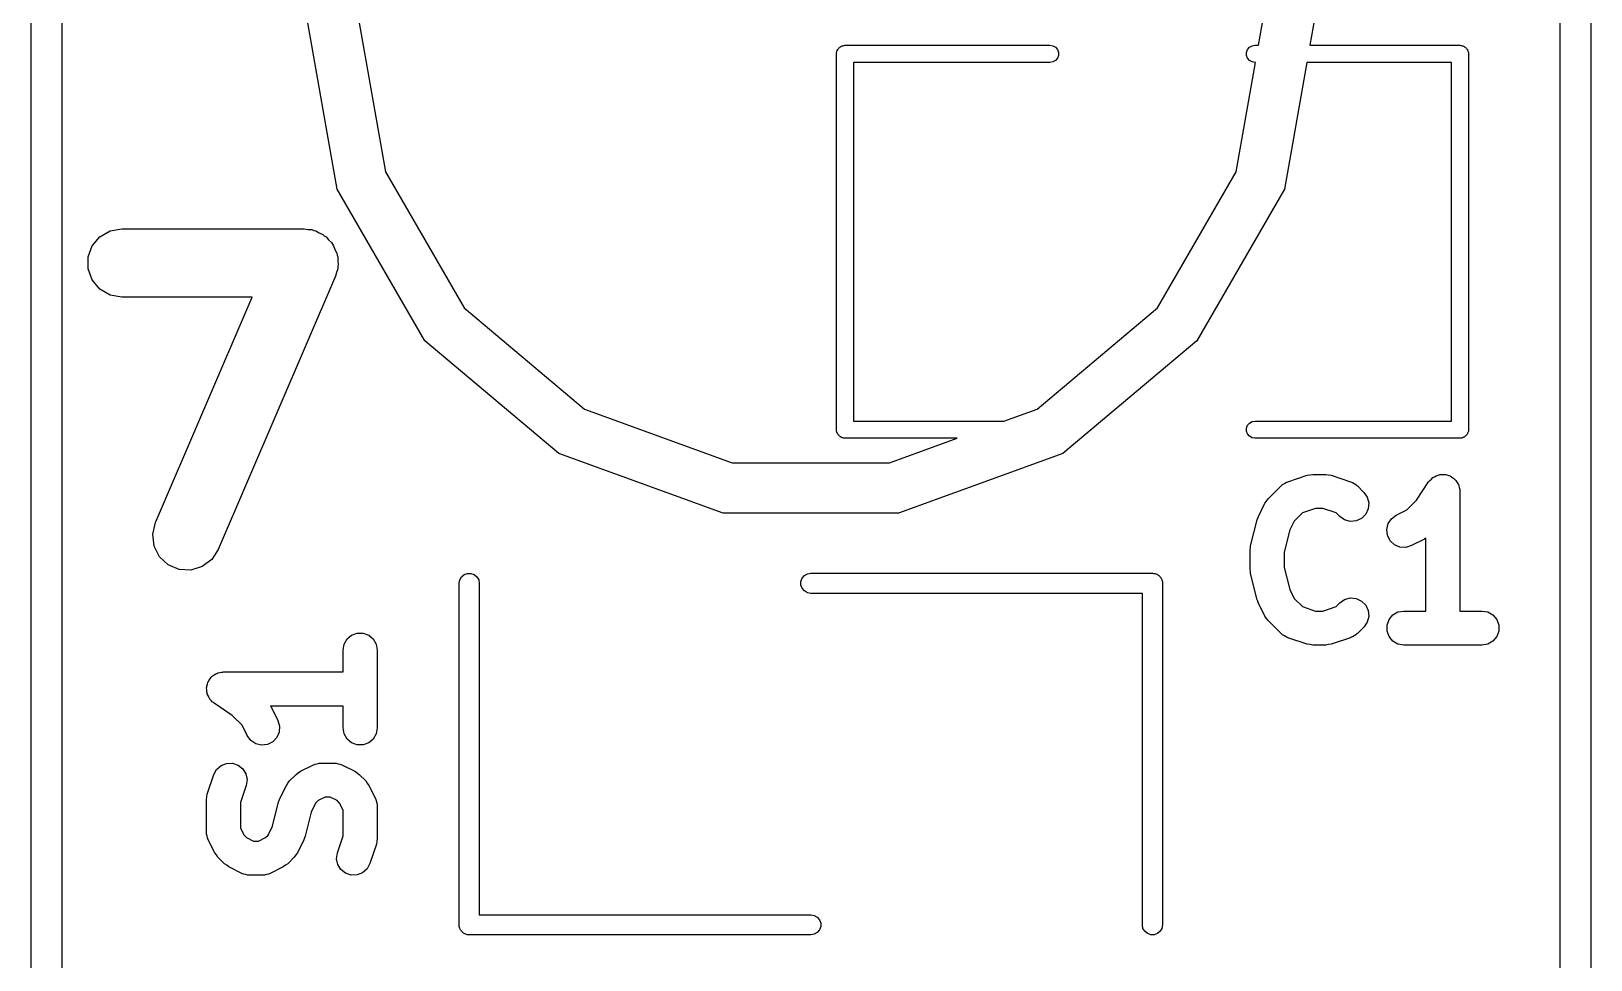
# Model space of a CAD drawing. Extents: x 51 to 137, y -158 to -25.
# Drawn here: x 87.8 to 99.4, y -145.43 to -138.52 of the extents above; entities that cross this region are included whole.
import ezdxf

# ---------------------------------------------------------------- set-up
doc = ezdxf.new("R2010")
doc.units = 0
doc.header["$MEASUREMENT"] = 0
doc.layers.add('BLACK', color=7, linetype='CONTINUOUS')

msp = doc.modelspace()

# ---------------------------------------------------------------- linework, layer by layer
at = {"layer": 'Black'}
for p, q in [((87.8027, -151.936), (87.8027, -125.489)), ((88.0313, -125.484), (88.0313, -151.958)), ((99.1692, -151.948), (99.1692, -125.484)), ((99.3978, -125.494), (99.3978, -151.958)), ((90.0784, -139.701), (89.8525, -138.42)), ((90.2335, -138.42), (90.4365, -139.571)), ((96.9274, -138.63), (96.9645, -138.42)), ((97.3455, -138.42), (97.3084, -138.63)), ((93.7924, -138.678), (93.7933, -138.672)), ((93.7933, -138.672), (93.7961, -138.667)), ((93.7961, -138.667), (93.798, -138.662)), ((93.798, -138.662), (93.8016, -138.658)), ((93.8016, -138.658), (93.8044, -138.653)), ((93.8044, -138.653), (93.8086, -138.65)), ((93.8086, -138.65), (93.8122, -138.645)), ((93.8122, -138.645), (93.817, -138.643)), ((93.817, -138.643), (93.8212, -138.639)), ((93.8212, -138.639), (93.8265, -138.637)), ((93.8265, -138.637), (93.8313, -138.634)), ((93.8313, -138.634), (93.8367, -138.633)), ((93.8367, -138.633), (93.842, -138.631)), ((93.842, -138.631), (93.8475, -138.631)), ((93.8475, -138.631), (93.853, -138.63)), ((93.853, -138.63), (95.377, -138.63)), ((95.377, -138.63), (95.3987, -138.634)), ((95.3987, -138.634), (95.4178, -138.645)), ((95.4178, -138.645), (95.432, -138.662)), ((95.432, -138.662), (95.4395, -138.683)), ((96.8385, -138.683), (96.846, -138.662)), ((96.846, -138.662), (96.8602, -138.645)), ((96.8602, -138.645), (96.8793, -138.634)), ((96.8793, -138.634), (96.901, -138.63)), ((96.901, -138.63), (96.9274, -138.63)), ((97.3084, -138.63), (98.425, -138.63)), ((98.425, -138.63), (98.4305, -138.631)), ((98.4305, -138.631), (98.436, -138.631)), ((98.436, -138.631), (98.4412, -138.633)), ((98.4412, -138.633), (98.4467, -138.634)), ((98.4467, -138.634), (98.4515, -138.637)), ((98.4515, -138.637), (98.4567, -138.639)), ((98.4567, -138.639), (98.461, -138.643)), ((98.461, -138.643), (98.4658, -138.645)), ((98.4658, -138.645), (98.4694, -138.65)), ((98.4694, -138.65), (98.4736, -138.653)), ((98.4736, -138.653), (98.4764, -138.658)), ((98.4764, -138.658), (98.48, -138.662)), ((98.48, -138.662), (98.4819, -138.667)), ((98.4819, -138.667), (98.4847, -138.672)), ((98.4847, -138.672), (98.4856, -138.678)), ((93.7895, -138.694), (93.7905, -138.689)), ((93.7895, -141.488), (93.7895, -138.694)), ((93.7905, -138.683), (93.7924, -138.678)), ((93.7905, -138.689), (93.7905, -138.683)), ((95.377, -138.757), (93.9165, -138.757)), ((93.9165, -138.757), (93.9165, -141.424)), ((95.3987, -138.754), (95.377, -138.757)), ((95.4178, -138.743), (95.3987, -138.754)), ((95.432, -138.726), (95.4178, -138.743)), ((95.4395, -138.705), (95.432, -138.726)), ((95.4395, -138.683), (95.4395, -138.705)), ((96.7615, -139.571), (96.905, -138.757)), ((96.8385, -138.705), (96.8385, -138.683)), ((96.846, -138.726), (96.8385, -138.705)), ((96.8602, -138.743), (96.846, -138.726)), ((96.8793, -138.754), (96.8602, -138.743)), ((96.901, -138.757), (96.8793, -138.754)), ((96.905, -138.757), (96.901, -138.757)), ((97.286, -138.757), (97.1196, -139.701)), ((98.3615, -138.757), (97.286, -138.757)), ((98.3615, -141.424), (98.3615, -138.757)), ((98.4856, -138.678), (98.4875, -138.683)), ((98.4875, -138.683), (98.4875, -138.689)), ((98.4875, -138.689), (98.4885, -138.694)), ((98.4885, -138.694), (98.4885, -141.488)), ((90.4365, -139.571), (91.0209, -140.583)), ((96.1771, -140.583), (96.7615, -139.571)), ((90.729, -140.828), (90.0784, -139.701)), ((97.1196, -139.701), (96.9645, -139.97)), ((88.2567, -140.121), (88.3134, -140.054)), ((88.3134, -140.054), (88.3898, -140.01)), ((88.3898, -140.01), (88.4767, -139.994)), ((88.4767, -139.994), (89.8313, -139.994)), ((89.8313, -139.994), (89.8601, -139.999)), ((89.8601, -139.999), (89.8893, -140.001)), ((89.8893, -140.001), (89.9033, -140.007)), ((89.9033, -140.007), (89.9182, -140.01)), ((89.9182, -140.01), (89.9435, -140.024)), ((89.9435, -140.024), (89.9704, -140.036)), ((89.9704, -140.036), (89.9815, -140.046)), ((89.9815, -140.046), (89.9946, -140.054)), ((89.9946, -140.054), (90.0134, -140.076)), ((96.9645, -139.97), (96.469, -140.828)), ((88.2265, -140.204), (88.2567, -140.121)), ((90.0134, -140.076), (90.0347, -140.096)), ((90.0347, -140.096), (90.0416, -140.11)), ((90.0416, -140.11), (90.0513, -140.121)), ((90.0513, -140.121), (90.0613, -140.149)), ((90.0613, -140.149), (90.0745, -140.175)), ((90.0745, -140.175), (90.0763, -140.19)), ((88.2265, -140.293), (88.2265, -140.204)), ((88.2567, -140.375), (88.2265, -140.293)), ((90.0815, -140.293), (90.0715, -140.32)), ((90.0763, -140.19), (90.0815, -140.204)), ((90.0815, -140.204), (90.0815, -140.234)), ((90.0815, -140.234), (90.0849, -140.263)), ((90.0849, -140.263), (90.0815, -140.277)), ((90.0815, -140.277), (90.0815, -140.293)), ((88.3134, -140.443), (88.2567, -140.375)), ((90.0648, -140.348), (89.1939, -142.38)), ((90.0715, -140.32), (90.0648, -140.348)), ((88.3898, -140.487), (88.3134, -140.443)), ((88.4767, -140.502), (88.3898, -140.487)), ((89.4461, -140.502), (88.4767, -140.502)), ((88.727, -142.18), (89.4461, -140.502)), ((91.0209, -140.583), (91.9162, -141.335)), ((95.2818, -141.335), (96.1771, -140.583)), ((91.7257, -141.665), (90.729, -140.828)), ((96.469, -140.828), (95.4723, -141.665)), ((91.9162, -141.335), (93.0146, -141.734)), ((95.0348, -141.424), (95.2818, -141.335)), ((93.9165, -141.424), (95.0348, -141.424)), ((96.8385, -141.477), (96.846, -141.456)), ((96.846, -141.456), (96.8602, -141.439)), ((96.8602, -141.439), (96.8793, -141.428)), ((96.8793, -141.428), (96.901, -141.424)), ((96.901, -141.424), (98.3615, -141.424)), ((93.7905, -141.493), (93.7895, -141.488)), ((93.7905, -141.499), (93.7905, -141.493)), ((93.7924, -141.504), (93.7905, -141.499)), ((93.7933, -141.51), (93.7924, -141.504)), ((93.7961, -141.515), (93.7933, -141.51)), ((93.798, -141.52), (93.7961, -141.515)), ((93.8016, -141.524), (93.798, -141.52)), ((93.8044, -141.529), (93.8016, -141.524)), ((93.8086, -141.532), (93.8044, -141.529)), ((93.8122, -141.537), (93.8086, -141.532)), ((93.817, -141.539), (93.8122, -141.537)), ((93.8212, -141.543), (93.817, -141.539)), ((93.8265, -141.545), (93.8212, -141.543)), ((93.8313, -141.548), (93.8265, -141.545)), ((93.8367, -141.549), (93.8313, -141.548)), ((93.842, -141.551), (93.8367, -141.549)), ((93.8475, -141.551), (93.842, -141.551)), ((93.853, -141.552), (93.8475, -141.551)), ((94.6858, -141.552), (93.853, -141.552)), ((94.1834, -141.734), (94.6858, -141.552)), ((96.8385, -141.499), (96.8385, -141.477)), ((96.846, -141.52), (96.8385, -141.499)), ((96.8602, -141.537), (96.846, -141.52)), ((96.8793, -141.548), (96.8602, -141.537)), ((96.901, -141.552), (96.8793, -141.548)), ((98.425, -141.552), (96.901, -141.552)), ((98.4305, -141.551), (98.425, -141.552)), ((98.436, -141.551), (98.4305, -141.551)), ((98.4412, -141.549), (98.436, -141.551)), ((98.4467, -141.548), (98.4412, -141.549)), ((98.4515, -141.545), (98.4467, -141.548)), ((98.4567, -141.543), (98.4515, -141.545)), ((98.461, -141.539), (98.4567, -141.543)), ((98.4658, -141.537), (98.461, -141.539)), ((98.4694, -141.532), (98.4658, -141.537)), ((98.4736, -141.529), (98.4694, -141.532)), ((98.4764, -141.524), (98.4736, -141.529)), ((98.48, -141.52), (98.4764, -141.524)), ((98.4819, -141.515), (98.48, -141.52)), ((98.4847, -141.51), (98.4819, -141.515)), ((98.4856, -141.504), (98.4847, -141.51)), ((98.4875, -141.499), (98.4856, -141.504)), ((98.4885, -141.488), (98.4875, -141.493)), ((98.4875, -141.493), (98.4875, -141.499)), ((92.9484, -142.11), (91.7257, -141.665)), ((95.4723, -141.665), (94.2496, -142.11)), ((93.0146, -141.734), (94.1834, -141.734)), ((96.9987, -142.003), (97.0954, -141.906)), ((97.0954, -141.906), (97.1014, -141.902)), ((97.1014, -141.902), (97.1063, -141.897)), ((97.1063, -141.897), (97.1194, -141.889)), ((97.1194, -141.889), (97.1316, -141.881)), ((97.1316, -141.881), (97.1386, -141.879)), ((97.1386, -141.879), (97.1451, -141.876)), ((97.1451, -141.876), (97.2902, -141.827)), ((97.2902, -141.827), (97.3104, -141.824)), ((97.3104, -141.824), (97.3304, -141.821)), ((97.3304, -141.821), (97.4271, -141.821)), ((97.4271, -141.821), (97.4472, -141.824)), ((97.4472, -141.824), (97.4673, -141.827)), ((97.4673, -141.827), (97.6124, -141.876)), ((97.6124, -141.876), (97.6189, -141.879)), ((97.6189, -141.879), (97.626, -141.881)), ((97.626, -141.881), (97.6381, -141.889)), ((97.6381, -141.889), (97.6512, -141.897)), ((97.6512, -141.897), (97.6561, -141.902)), ((97.6561, -141.902), (97.6621, -141.906)), ((97.6621, -141.906), (97.7105, -141.955)), ((98.1025, -142.012), (98.1923, -141.877)), ((98.1923, -141.877), (98.1972, -141.872)), ((98.1972, -141.872), (98.2007, -141.866)), ((98.2007, -141.866), (98.2123, -141.856)), ((98.2123, -141.856), (98.2228, -141.845)), ((98.2228, -141.845), (98.2291, -141.842)), ((98.2291, -141.842), (98.2345, -141.838)), ((98.2345, -141.838), (98.2487, -141.832)), ((98.2487, -141.832), (98.2623, -141.826)), ((98.2623, -141.826), (98.2693, -141.825)), ((98.2693, -141.825), (98.2759, -141.823)), ((98.2759, -141.823), (98.2911, -141.823)), ((98.2911, -141.823), (98.3062, -141.821)), ((98.3062, -141.821), (98.313, -141.823)), ((98.313, -141.823), (98.3201, -141.823)), ((98.3201, -141.823), (98.3343, -141.828)), ((98.3343, -141.828), (98.349, -141.831)), ((98.349, -141.831), (98.3549, -141.835)), ((98.3549, -141.835), (98.3615, -141.838)), ((98.3615, -141.838), (98.3731, -141.847)), ((98.3731, -141.847), (98.3857, -141.856)), ((98.3857, -141.856), (98.3899, -141.861)), ((98.3899, -141.861), (98.3953, -141.866)), ((98.3953, -141.866), (98.4029, -141.879)), ((98.4029, -141.879), (98.4118, -141.891)), ((98.4118, -141.891), (98.4138, -141.898)), ((98.4138, -141.898), (98.4173, -141.904)), ((98.4173, -141.904), (98.42, -141.919)), ((98.42, -141.919), (98.4242, -141.934)), ((96.9265, -142.133), (96.9749, -142.036)), ((96.9749, -142.036), (96.987, -142.02)), ((96.987, -142.02), (96.9987, -142.003)), ((97.7105, -141.955), (97.7358, -141.991)), ((97.7358, -141.991), (97.7472, -142.033)), ((97.7472, -142.033), (97.7433, -142.077)), ((98.0292, -142.085), (98.1025, -142.012)), ((98.4242, -141.934), (98.4238, -141.941)), ((98.4238, -141.941), (98.425, -141.948)), ((98.425, -141.948), (98.425, -142.837)), ((94.2496, -142.11), (92.9484, -142.11)), ((96.9169, -142.159), (96.9225, -142.146)), ((96.9225, -142.146), (96.9265, -142.133)), ((97.2538, -142.107), (97.1929, -142.168)), ((97.351, -142.075), (97.2538, -142.107)), ((97.4065, -142.075), (97.351, -142.075)), ((97.5037, -142.107), (97.4065, -142.075)), ((97.5309, -142.134), (97.5037, -142.107)), ((97.567, -142.159), (97.5309, -142.134)), ((97.6935, -142.148), (97.6535, -142.167)), ((97.7247, -142.117), (97.6935, -142.148)), ((97.7433, -142.077), (97.7247, -142.117)), ((97.8912, -142.187), (97.9155, -142.151)), ((97.9155, -142.151), (97.9509, -142.124)), ((97.9509, -142.124), (98.0292, -142.085)), ((88.7069, -142.266), (88.727, -142.18)), ((88.7173, -142.354), (88.7069, -142.266)), ((96.8685, -142.352), (96.9169, -142.159)), ((97.1599, -142.234), (97.1187, -142.399)), ((97.1929, -142.168), (97.1599, -142.234)), ((97.6096, -142.171), (97.567, -142.159)), ((97.6535, -142.167), (97.6096, -142.171)), ((97.8809, -142.23), (97.8912, -142.187)), ((97.886, -142.274), (97.8809, -142.23)), ((88.7571, -142.433), (88.7173, -142.354)), ((89.1939, -142.38), (89.1456, -142.454)), ((96.8647, -142.383), (96.8674, -142.368)), ((96.8647, -142.528), (96.8647, -142.383)), ((96.8674, -142.368), (96.8685, -142.352)), ((97.9057, -142.314), (97.886, -142.274)), ((97.9377, -142.344), (97.9057, -142.314)), ((97.9782, -142.361), (97.9377, -142.344)), ((98.0222, -142.364), (97.9782, -142.361)), ((98.0645, -142.351), (98.0222, -142.364)), ((98.1613, -142.303), (98.0645, -142.351)), ((98.171, -142.296), (98.1613, -142.303)), ((98.171, -142.837), (98.171, -142.296)), ((88.8214, -142.493), (88.7571, -142.433)), ((88.9025, -142.528), (88.8214, -142.493)), ((89.1456, -142.454), (89.075, -142.507)), ((97.1187, -142.399), (97.1187, -142.513)), ((88.9906, -142.533), (88.9025, -142.528)), ((89.075, -142.507), (88.9906, -142.533)), ((90.984, -142.631), (90.9885, -142.605)), ((90.9885, -142.605), (91.0015, -142.583)), ((91.0015, -142.583), (91.0215, -142.566)), ((91.0215, -142.566), (91.046, -142.557)), ((91.046, -142.557), (91.072, -142.557)), ((91.072, -142.557), (91.0965, -142.566)), ((91.0965, -142.566), (91.1165, -142.583)), ((91.1165, -142.583), (91.1295, -142.605)), ((91.1295, -142.605), (91.134, -142.631)), ((93.5251, -142.618), (93.534, -142.594)), ((93.5251, -142.644), (93.5251, -142.618)), ((93.534, -142.594), (93.5508, -142.574)), ((93.5508, -142.574), (93.5733, -142.561)), ((93.5733, -142.561), (93.599, -142.556)), ((93.599, -142.556), (96.139, -142.556)), ((96.139, -142.556), (96.1455, -142.557)), ((96.1455, -142.557), (96.152, -142.557)), ((96.152, -142.557), (96.1582, -142.559)), ((96.1582, -142.559), (96.1647, -142.561)), ((96.1647, -142.561), (96.1703, -142.564)), ((96.1703, -142.564), (96.1765, -142.566)), ((96.1765, -142.566), (96.1815, -142.57)), ((96.1815, -142.57), (96.1872, -142.574)), ((96.1872, -142.574), (96.1914, -142.579)), ((96.1914, -142.579), (96.1965, -142.583)), ((96.1965, -142.583), (96.1997, -142.588)), ((96.1997, -142.588), (96.204, -142.594)), ((96.204, -142.594), (96.2062, -142.6)), ((96.2062, -142.6), (96.2095, -142.605)), ((96.2095, -142.605), (96.2106, -142.612)), ((96.2106, -142.612), (96.2129, -142.618)), ((96.2129, -142.618), (96.2129, -142.625)), ((96.8674, -142.543), (96.8647, -142.528)), ((96.8685, -142.559), (96.8674, -142.543)), ((96.9169, -142.753), (96.8685, -142.559)), ((97.1187, -142.513), (97.1599, -142.677)), ((90.984, -145.171), (90.984, -142.631)), ((91.134, -142.631), (91.134, -145.096)), ((93.534, -142.668), (93.5251, -142.644)), ((93.5508, -142.688), (93.534, -142.668)), ((93.5733, -142.701), (93.5508, -142.688)), ((93.599, -142.706), (93.5733, -142.701)), ((96.064, -142.706), (93.599, -142.706)), ((96.064, -145.171), (96.064, -142.706)), ((96.2129, -142.625), (96.214, -142.631)), ((96.214, -142.631), (96.214, -145.171)), ((97.1599, -142.677), (97.1929, -142.743)), ((96.9225, -142.765), (96.9169, -142.753)), ((96.9265, -142.779), (96.9225, -142.765)), ((96.9749, -142.875), (96.9265, -142.779)), ((97.1929, -142.743), (97.2538, -142.804)), ((97.2538, -142.804), (97.351, -142.837)), ((97.351, -142.837), (97.4065, -142.837)), ((97.4065, -142.837), (97.5037, -142.804)), ((97.5037, -142.804), (97.5309, -142.777)), ((97.5309, -142.777), (97.567, -142.752)), ((97.567, -142.752), (97.6096, -142.74)), ((97.6096, -142.74), (97.6535, -142.744)), ((97.6535, -142.744), (97.6935, -142.763)), ((97.6935, -142.763), (97.7247, -142.794)), ((97.7247, -142.794), (97.7433, -142.834)), ((97.7433, -142.834), (97.7472, -142.878)), ((97.9261, -142.866), (97.9643, -142.844)), ((97.9643, -142.844), (98.0077, -142.837)), ((98.0077, -142.837), (98.171, -142.837)), ((98.425, -142.837), (98.5883, -142.837)), ((98.5883, -142.837), (98.6317, -142.844)), ((98.6317, -142.844), (98.6699, -142.866)), ((96.987, -142.892), (96.9749, -142.875)), ((96.9987, -142.908), (96.987, -142.892)), ((97.0954, -143.005), (96.9987, -142.908)), ((97.7105, -142.957), (97.6621, -143.005)), ((97.7358, -142.921), (97.7105, -142.957)), ((97.7472, -142.878), (97.7358, -142.921)), ((97.8826, -142.942), (97.8977, -142.9)), ((97.8826, -142.986), (97.8826, -142.942)), ((97.8977, -142.9), (97.9261, -142.866)), ((98.6699, -142.866), (98.6983, -142.9)), ((98.6983, -142.9), (98.7134, -142.942)), ((98.7134, -142.942), (98.7134, -142.986)), ((90.1216, -143.127), (90.1293, -143.083)), ((90.1293, -143.083), (90.1513, -143.045)), ((90.1513, -143.045), (90.1851, -143.017)), ((90.1851, -143.017), (90.2266, -143.002)), ((90.2266, -143.002), (90.2707, -143.002)), ((90.2707, -143.002), (90.3121, -143.017)), ((90.3121, -143.017), (90.3459, -143.045)), ((90.3459, -143.045), (90.368, -143.083)), ((90.368, -143.083), (90.3756, -143.127)), ((97.1014, -143.009), (97.0954, -143.005)), ((97.1063, -143.015), (97.1014, -143.009)), ((97.1194, -143.022), (97.1063, -143.015)), ((97.1316, -143.03), (97.1194, -143.022)), ((97.1386, -143.032), (97.1316, -143.03)), ((97.1451, -143.036), (97.1386, -143.032)), ((97.2902, -143.084), (97.1451, -143.036)), ((97.6124, -143.036), (97.4673, -143.084)), ((97.6189, -143.032), (97.6124, -143.036)), ((97.626, -143.03), (97.6189, -143.032)), ((97.6381, -143.022), (97.626, -143.03)), ((97.6512, -143.015), (97.6381, -143.022)), ((97.6561, -143.009), (97.6512, -143.015)), ((97.6621, -143.005), (97.6561, -143.009)), ((97.8977, -143.027), (97.8826, -142.986)), ((97.9261, -143.061), (97.8977, -143.027)), ((97.9643, -143.083), (97.9261, -143.061)), ((98.0077, -143.091), (97.9643, -143.083)), ((98.6317, -143.083), (98.5883, -143.091)), ((98.6699, -143.061), (98.6317, -143.083)), ((98.6983, -143.027), (98.6699, -143.061)), ((98.7134, -142.986), (98.6983, -143.027)), ((90.1216, -143.29), (90.1216, -143.127)), ((90.3756, -143.127), (90.3756, -143.707)), ((97.3104, -143.087), (97.2902, -143.084)), ((97.3304, -143.091), (97.3104, -143.087)), ((97.4271, -143.091), (97.3304, -143.091)), ((97.4472, -143.087), (97.4271, -143.091)), ((97.4673, -143.084), (97.4472, -143.087)), ((98.5883, -143.091), (98.0077, -143.091)), ((89.151, -143.32), (89.1641, -143.312)), ((89.1641, -143.312), (89.1763, -143.303)), ((89.1763, -143.303), (89.1831, -143.301)), ((89.1831, -143.301), (89.1892, -143.298)), ((89.1892, -143.298), (89.2041, -143.295)), ((89.2041, -143.295), (89.2187, -143.291)), ((89.2187, -143.291), (89.2257, -143.291)), ((89.2257, -143.291), (89.2326, -143.29)), ((89.2326, -143.29), (90.1216, -143.29)), ((89.1059, -143.409), (89.1075, -143.402)), ((89.1075, -143.424), (89.1059, -143.409)), ((89.1075, -143.395), (89.1127, -143.381)), ((89.1075, -143.402), (89.1075, -143.395)), ((89.1075, -143.439), (89.1075, -143.424)), ((89.1127, -143.381), (89.1163, -143.366)), ((89.1163, -143.366), (89.1202, -143.36)), ((89.1202, -143.36), (89.1226, -143.354)), ((89.1226, -143.354), (89.1324, -143.342)), ((89.1324, -143.342), (89.1408, -143.329)), ((89.1408, -143.329), (89.1465, -143.325)), ((89.1465, -143.325), (89.151, -143.32)), ((89.11, -143.446), (89.1075, -143.439)), ((89.1107, -143.453), (89.11, -143.446)), ((89.1174, -143.466), (89.1107, -143.453)), ((89.1226, -143.481), (89.1174, -143.466)), ((89.1272, -143.486), (89.1226, -143.481)), ((89.1303, -143.492), (89.1272, -143.486)), ((89.1412, -143.503), (89.1303, -143.492)), ((89.151, -143.514), (89.1412, -143.503)), ((89.1571, -143.518), (89.151, -143.514)), ((89.1622, -143.523), (89.1571, -143.518)), ((89.2968, -143.613), (89.1622, -143.523)), ((90.1216, -143.544), (89.5809, -143.544)), ((89.5809, -143.544), (89.5881, -143.554)), ((90.1216, -143.707), (90.1216, -143.544)), ((89.3701, -143.686), (89.2968, -143.613)), ((89.5881, -143.554), (89.6365, -143.651)), ((89.6365, -143.651), (89.6491, -143.693)), ((89.4093, -143.764), (89.3701, -143.686)), ((89.4356, -143.8), (89.4093, -143.764)), ((89.6289, -143.777), (89.5986, -143.809)), ((89.6464, -143.737), (89.6289, -143.777)), ((89.6491, -143.693), (89.6464, -143.737)), ((90.1293, -143.751), (90.1216, -143.707)), ((90.1513, -143.789), (90.1293, -143.751)), ((90.368, -143.751), (90.3459, -143.789)), ((90.3756, -143.707), (90.368, -143.751)), ((89.4724, -143.824), (89.4356, -143.8)), ((89.5153, -143.834), (89.4724, -143.824)), ((89.5591, -143.829), (89.5153, -143.834)), ((89.5986, -143.809), (89.5591, -143.829)), ((90.1851, -143.817), (90.1513, -143.789)), ((90.2266, -143.833), (90.1851, -143.817)), ((90.2707, -143.833), (90.2266, -143.833)), ((90.3121, -143.817), (90.2707, -143.833)), ((90.3459, -143.789), (90.3121, -143.817)), ((89.1815, -144.016), (89.2145, -143.986)), ((89.2145, -143.986), (89.2555, -143.97)), ((89.2555, -143.97), (89.2996, -143.969)), ((89.2996, -143.969), (89.3415, -143.983)), ((89.3415, -143.983), (89.376, -144.01)), ((89.376, -144.01), (89.3991, -144.048)), ((89.8048, -144.029), (89.9015, -143.981)), ((89.9015, -143.981), (89.9086, -143.979)), ((89.9086, -143.979), (89.9149, -143.975)), ((89.9149, -143.975), (89.9296, -143.973)), ((89.9296, -143.973), (89.9438, -143.968)), ((89.9438, -143.968), (89.9511, -143.969)), ((89.9511, -143.969), (89.9583, -143.968)), ((89.9583, -143.968), (90.0551, -143.968)), ((90.0551, -143.968), (90.0623, -143.969)), ((90.0623, -143.969), (90.0696, -143.968)), ((90.0696, -143.968), (90.0839, -143.973)), ((90.0839, -143.973), (90.0985, -143.975)), ((90.0985, -143.975), (90.1049, -143.979)), ((90.1049, -143.979), (90.1119, -143.981)), ((90.1119, -143.981), (90.2087, -144.029)), ((89.1121, -144.2), (89.1605, -144.054)), ((89.1605, -144.054), (89.1815, -144.016)), ((89.3991, -144.048), (89.408, -144.091)), ((89.408, -144.091), (89.4015, -144.135)), ((89.6996, -144.134), (89.7117, -144.118)), ((89.7117, -144.118), (89.7234, -144.101)), ((89.7234, -144.101), (89.7718, -144.053)), ((89.7718, -144.053), (89.7884, -144.041)), ((89.7884, -144.041), (89.8048, -144.029)), ((90.2087, -144.029), (90.225, -144.041)), ((90.225, -144.041), (90.2417, -144.053)), ((90.2417, -144.053), (90.29, -144.101)), ((90.29, -144.101), (90.3017, -144.118)), ((90.3017, -144.118), (90.3138, -144.134)), ((89.1056, -144.24), (89.1091, -144.22)), ((89.1056, -144.482), (89.1056, -144.24)), ((89.1091, -144.22), (89.1121, -144.2)), ((89.4015, -144.135), (89.3596, -144.26)), ((89.6473, -144.245), (89.6512, -144.231)), ((89.6512, -144.231), (89.6996, -144.134)), ((89.9883, -144.222), (89.9368, -144.247)), ((90.0251, -144.222), (89.9883, -144.222)), ((90.0766, -144.247), (90.0251, -144.222)), ((90.3138, -144.134), (90.3622, -144.231)), ((90.3622, -144.231), (90.3643, -144.238)), ((90.3643, -144.238), (90.368, -144.245)), ((89.3596, -144.26), (89.3596, -144.452)), ((89.5966, -144.437), (89.6416, -144.257)), ((89.6416, -144.257), (89.6473, -144.245)), ((89.8846, -144.332), (89.8396, -144.512)), ((89.9176, -144.267), (89.8846, -144.332)), ((89.9368, -144.247), (89.9176, -144.267)), ((90.0959, -144.267), (90.0766, -144.247)), ((90.1216, -144.318), (90.0959, -144.267)), ((90.1216, -144.509), (90.1216, -144.318)), ((90.368, -144.245), (90.3705, -144.259)), ((90.3705, -144.259), (90.3748, -144.274)), ((90.3748, -144.274), (90.3743, -144.281)), ((90.3743, -144.281), (90.3756, -144.288)), ((90.3756, -144.288), (90.3756, -144.53)), ((89.3596, -144.452), (89.3854, -144.503)), ((89.5637, -144.503), (89.5966, -144.437)), ((89.1069, -144.489), (89.1056, -144.482)), ((89.1065, -144.496), (89.1069, -144.489)), ((89.1107, -144.51), (89.1065, -144.496)), ((89.1133, -144.525), (89.1107, -144.51)), ((89.1169, -144.531), (89.1133, -144.525)), ((89.119, -144.538), (89.1169, -144.531)), ((89.1674, -144.635), (89.119, -144.538)), ((89.3854, -144.503), (89.4046, -144.522)), ((89.4046, -144.522), (89.4561, -144.548)), ((89.4561, -144.548), (89.4929, -144.548)), ((89.4929, -144.548), (89.5444, -144.522)), ((89.5444, -144.522), (89.5637, -144.503)), ((89.83, -144.538), (89.7816, -144.635)), ((89.834, -144.525), (89.83, -144.538)), ((89.8396, -144.512), (89.834, -144.525)), ((90.0798, -144.635), (90.1216, -144.509)), ((90.3691, -144.57), (90.3207, -144.715)), ((90.3721, -144.55), (90.3691, -144.57)), ((90.3756, -144.53), (90.3721, -144.55)), ((89.1795, -144.651), (89.1674, -144.635)), ((89.1912, -144.668), (89.1795, -144.651)), ((89.2396, -144.717), (89.1912, -144.668)), ((89.7579, -144.668), (89.7095, -144.717)), ((89.7695, -144.651), (89.7579, -144.668)), ((89.7816, -144.635), (89.7695, -144.651)), ((90.0733, -144.679), (90.0798, -144.635)), ((90.0821, -144.722), (90.0733, -144.679)), ((89.2563, -144.728), (89.2396, -144.717)), ((89.2726, -144.74), (89.2563, -144.728)), ((89.3693, -144.789), (89.2726, -144.74)), ((89.3764, -144.791), (89.3693, -144.789)), ((89.3827, -144.794), (89.3764, -144.791)), ((89.3974, -144.797), (89.3827, -144.794)), ((89.4116, -144.801), (89.3974, -144.797)), ((89.4189, -144.801), (89.4116, -144.801)), ((89.4261, -144.802), (89.4189, -144.801)), ((89.5229, -144.802), (89.4261, -144.802)), ((89.5301, -144.801), (89.5229, -144.802)), ((89.5374, -144.801), (89.5301, -144.801)), ((89.5517, -144.797), (89.5374, -144.801)), ((89.5663, -144.794), (89.5517, -144.797)), ((89.5727, -144.791), (89.5663, -144.794)), ((89.5797, -144.789), (89.5727, -144.791)), ((89.6765, -144.74), (89.5797, -144.789)), ((89.6928, -144.728), (89.6765, -144.74)), ((89.7095, -144.717), (89.6928, -144.728)), ((90.1052, -144.759), (90.0821, -144.722)), ((90.1398, -144.787), (90.1052, -144.759)), ((90.1816, -144.801), (90.1398, -144.787)), ((90.2257, -144.8), (90.1816, -144.801)), ((90.2667, -144.783), (90.2257, -144.8)), ((90.2997, -144.754), (90.2667, -144.783)), ((90.3207, -144.715), (90.2997, -144.754)), ((91.134, -145.096), (93.599, -145.096)), ((93.599, -145.096), (93.6247, -145.101)), ((93.6247, -145.101), (93.6472, -145.114)), ((93.6472, -145.114), (93.664, -145.133)), ((93.664, -145.133), (93.6729, -145.158)), ((93.6729, -145.158), (93.6729, -145.184)), ((90.9851, -145.177), (90.984, -145.171)), ((90.9851, -145.184), (90.9851, -145.177)), ((90.9874, -145.19), (90.9851, -145.184)), ((90.9885, -145.197), (90.9874, -145.19)), ((90.9918, -145.202), (90.9885, -145.197)), ((90.994, -145.208), (90.9918, -145.202)), ((90.9983, -145.214), (90.994, -145.208)), ((91.0015, -145.219), (90.9983, -145.214)), ((91.0066, -145.223), (91.0015, -145.219)), ((91.0108, -145.228), (91.0066, -145.223)), ((91.0165, -145.232), (91.0108, -145.228)), ((91.0215, -145.236), (91.0165, -145.232)), ((91.0277, -145.238), (91.0215, -145.236)), ((91.0333, -145.241), (91.0277, -145.238)), ((91.0398, -145.243), (91.0333, -145.241)), ((91.046, -145.245), (91.0398, -145.243)), ((91.0525, -145.245), (91.046, -145.245)), ((91.059, -145.246), (91.0525, -145.245)), ((93.599, -145.246), (91.059, -145.246)), ((93.6247, -145.241), (93.599, -145.246)), ((93.6472, -145.228), (93.6247, -145.241)), ((93.664, -145.208), (93.6472, -145.228)), ((93.6729, -145.184), (93.664, -145.208)), ((96.0685, -145.197), (96.064, -145.171)), ((96.0815, -145.219), (96.0685, -145.197)), ((96.1015, -145.236), (96.0815, -145.219)), ((96.126, -145.245), (96.1015, -145.236)), ((96.152, -145.245), (96.126, -145.245)), ((96.1765, -145.236), (96.152, -145.245)), ((96.1965, -145.219), (96.1765, -145.236)), ((96.2095, -145.197), (96.1965, -145.219)), ((96.214, -145.171), (96.2095, -145.197))]:
    msp.add_line(p, q, dxfattribs=at)

doc.saveas('drawing.dxf')
